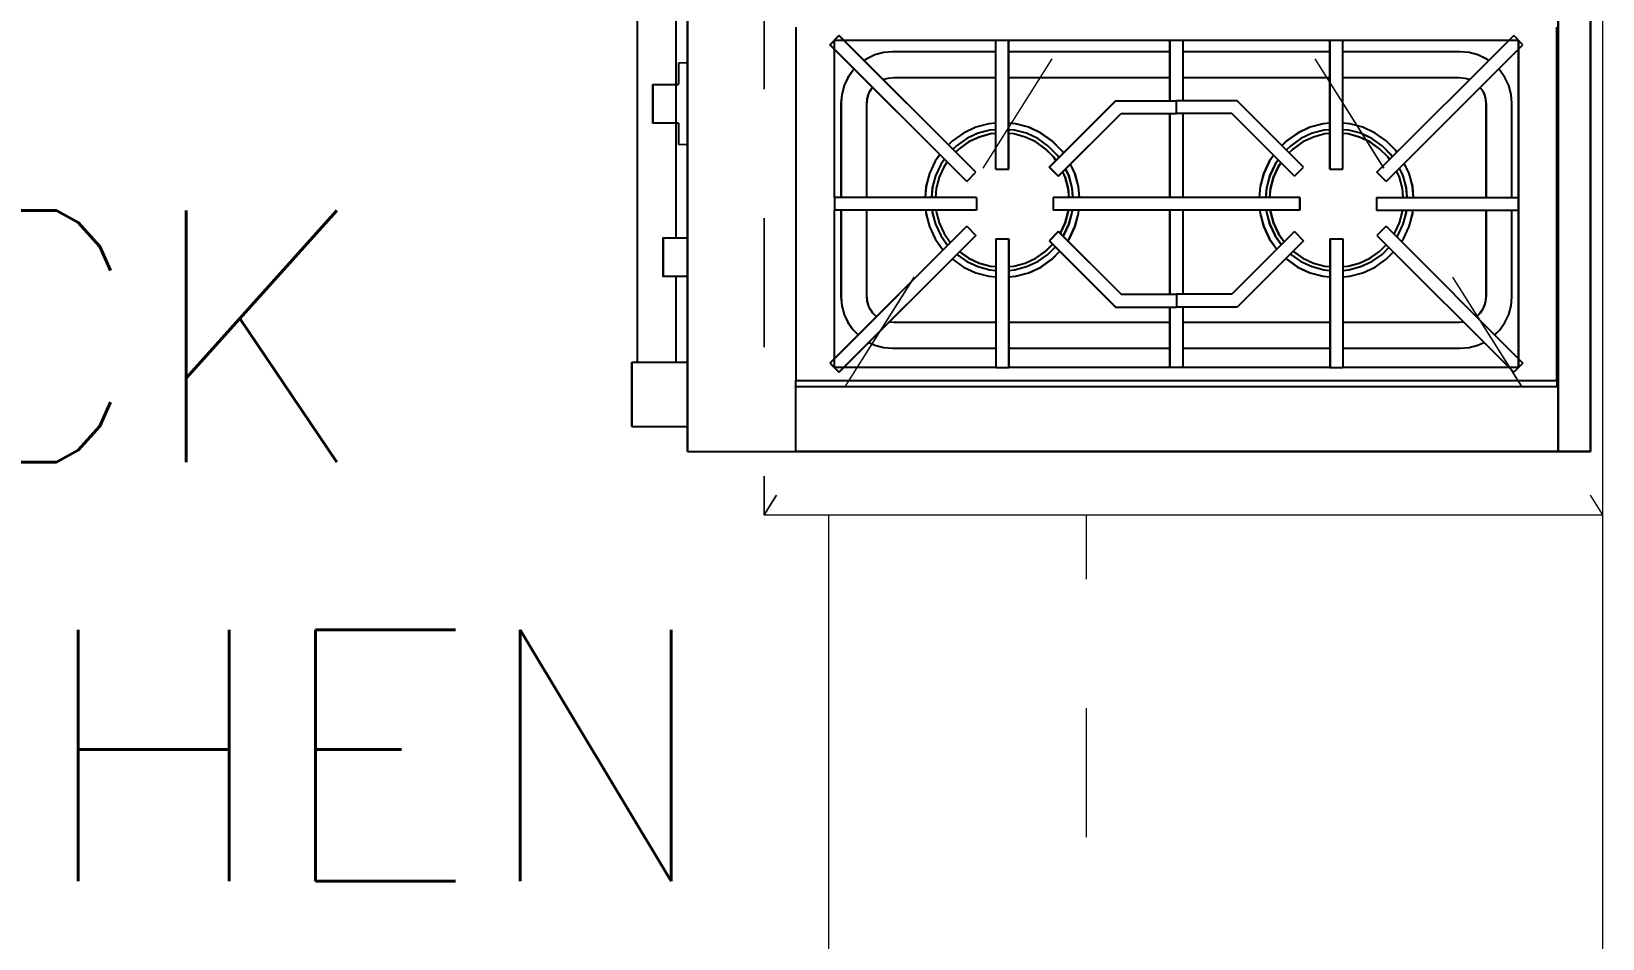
# Model space of a CAD drawing. Header units: metres. Extents: x -232 to 581, y 30 to 789.
# Drawn here: x 108.348 to 109.566, y 658.934 to 659.637 of the extents above; entities that cross this region are included whole.
import ezdxf

# ---------------------------------------------------------------- set-up
doc = ezdxf.new("R2010")
doc.units = ezdxf.units.M
for name, pattern in [('DASHED', [0.75, 0.5, -0.25]), ('DASHED2', [0.375, 0.25, -0.125]), ('HIDDEN2', [0.1875, 0.125, -0.0625])]:
    doc.linetypes.add(name, pattern=pattern)
for name, color, linetype, lineweight in [('01a_Mobiliario', 250, 'Continuous', 0), ('A-EQPM-OVHD', 253, 'DASHED2', 5), ('A-WALL', 250, 'Continuous', 20), ('baños', 140, 'Continuous', 0), ('PROYECCION', 9, 'DASHED', 0), ('textos', 7, 'Continuous', 0)]:
    doc.layers.add(name, color=color, linetype=linetype, lineweight=lineweight)
doc.layers.add('MOBILIARIOS', color=252, linetype='Continuous')
doc.styles.get("Standard").update_dxf_attribs({"font": 'arial.ttf'})

# ---------------------------------------------------------------- blocks, each defined once
blk = doc.blocks.new('A$C3ed47c56')
at = {"layer": 'MOBILIARIOS'}
for p, q in [((0.043, 0.0509), (0.043, 0.9809)), ((0.043, 0.9809), (0.743, 0.9809)), ((0.043, 0.9809), (0.127, 0.9809)), ((0.043, 0.9809), (0.043, 0.0509)), ((0.718, 0.9809), (0.127, 0.9809)), ((0.127, 0.9809), (0.127, 0.9309)), ((0.743, 0.9809), (0.718, 0.9809)), ((0.718, 0.9809), (0.718, 0.0509)), ((0.743, 0.9809), (0.743, 0.0509)), ((0.743, 0.0509), (0.743, 0.9809)), ((0, 0.9616), (0.0003, 0.9616)), ((0, 0.9616), (0, 0.9116)), ((0.0003, 0.9616), (0.0011, 0.9616)), ((0.0011, 0.9616), (0.0025, 0.9616)), ((0.0025, 0.9616), (0.0044, 0.9616)), ((0.0044, 0.9616), (0.0068, 0.9616)), ((0.0068, 0.9616), (0.0095, 0.9616)), ((0.0095, 0.9616), (0.0125, 0.9616)), ((0.0125, 0.9616), (0.0157, 0.9616)), ((0.0157, 0.9616), (0.019, 0.9616)), ((0.019, 0.9616), (0.043, 0.9616)), ((0.717, 0.9309), (0.127, 0.9309)), ((0.127, 0.9309), (0.127, 0.9259)), ((0.127, 0.9259), (0.717, 0.9259)), ((0.127, 0.6519), (0.127, 0.9259)), ((0.717, 0.9259), (0.717, 0.9309)), ((0.717, 0.9259), (0.717, 0.6519)), ((0.1535, 0.9124), (0.1605, 0.9195)), ((0.157, 0.9159), (0.157, 0.7939)), ((0.282, 0.9159), (0.157, 0.9159)), ((0.2666, 0.8134), (0.1605, 0.9195)), ((0.282, 0.9159), (0.292, 0.9159)), ((0.282, 0.8159), (0.282, 0.9159)), ((0.292, 0.8159), (0.292, 0.9159)), ((0.541, 0.9159), (0.292, 0.9159)), ((0.417, 0.9159), (0.417, 0.8689)), ((0.427, 0.8689), (0.427, 0.9159)), ((0.541, 0.9159), (0.551, 0.9159)), ((0.541, 0.8159), (0.541, 0.9159)), ((0.551, 0.8159), (0.551, 0.9159)), ((0.687, 0.9159), (0.551, 0.9159)), ((0.5774, 0.8134), (0.6835, 0.9195)), ((0.6905, 0.9124), (0.6835, 0.9195)), ((0.687, 0.7939), (0.687, 0.9159)), ((0, 0.9116), (0.0003, 0.9116)), ((0.0003, 0.9116), (0.0011, 0.9116)), ((0.0011, 0.9116), (0.0025, 0.9116)), ((0.0025, 0.9116), (0.0044, 0.9116)), ((0.004, 0.5929), (0.004, 0.9116)), ((0.0044, 0.9116), (0.0068, 0.9116)), ((0.0068, 0.9116), (0.0095, 0.9116)), ((0.0095, 0.9116), (0.0125, 0.9116)), ((0.0125, 0.9116), (0.0157, 0.9116)), ((0.0157, 0.9116), (0.019, 0.9116)), ((0.019, 0.9116), (0.043, 0.9116)), ((0.034, 0.8453), (0.034, 0.9116)), ((0.2595, 0.8063), (0.1535, 0.9124)), ((0.5845, 0.8063), (0.6905, 0.9124)), ((0.1714, 0.8866), (0.1753, 0.8906)), ((0.1837, 0.8963), (0.1883, 0.8985)), ((0.1883, 0.8985), (0.1951, 0.9003)), ((0.1951, 0.9003), (0.202, 0.9009)), ((0.202, 0.9009), (0.282, 0.9009)), ((0.292, 0.9009), (0.417, 0.9009)), ((0.427, 0.9009), (0.541, 0.9009)), ((0.551, 0.9009), (0.642, 0.9009)), ((0.642, 0.9009), (0.6489, 0.9003)), ((0.6489, 0.9003), (0.6557, 0.8985)), ((0.6557, 0.8985), (0.6603, 0.8963)), ((0.6687, 0.8906), (0.6726, 0.8866)), ((0.1644, 0.8746), (0.1674, 0.8809)), ((0.1674, 0.8809), (0.1714, 0.8866)), ((0.2029, 0.8809), (0.1994, 0.8806)), ((0.282, 0.8809), (0.2029, 0.8809)), ((0.417, 0.8809), (0.292, 0.8809)), ((0.541, 0.8809), (0.427, 0.8809)), ((0.6411, 0.8809), (0.551, 0.8809)), ((0.6446, 0.8806), (0.6411, 0.8809)), ((0.6726, 0.8866), (0.6766, 0.8809)), ((0.6766, 0.8809), (0.6796, 0.8746)), ((0.162, 0.8609), (0.1626, 0.8679)), ((0.1626, 0.8679), (0.1644, 0.8746)), ((0.1833, 0.8677), (0.1824, 0.8644)), ((0.1847, 0.8709), (0.1833, 0.8677)), ((0.1867, 0.8737), (0.1847, 0.8709)), ((0.1892, 0.8762), (0.1867, 0.8737)), ((0.1895, 0.8764), (0.1892, 0.8762)), ((0.3235, 0.8175), (0.3749, 0.8689)), ((0.3749, 0.8689), (0.422, 0.8689)), ((0.422, 0.8589), (0.422, 0.8689)), ((0.4691, 0.8689), (0.422, 0.8689)), ((0.5205, 0.8175), (0.4691, 0.8689)), ((0.6548, 0.8762), (0.6545, 0.8764)), ((0.6573, 0.8737), (0.6548, 0.8762)), ((0.6593, 0.8709), (0.6573, 0.8737)), ((0.6607, 0.8677), (0.6593, 0.8709)), ((0.6616, 0.8644), (0.6607, 0.8677)), ((0.6796, 0.8746), (0.6814, 0.8679)), ((0.6814, 0.8679), (0.682, 0.8609)), ((0.162, 0.7939), (0.162, 0.8609)), ((0.1824, 0.8644), (0.182, 0.86)), ((0.182, 0.86), (0.182, 0.7939)), ((0.3305, 0.8104), (0.3791, 0.8589)), ((0.3791, 0.8589), (0.422, 0.8589)), ((0.417, 0.8589), (0.417, 0.7939)), ((0.4649, 0.8589), (0.422, 0.8589)), ((0.427, 0.7939), (0.427, 0.8589)), ((0.5135, 0.8104), (0.4649, 0.8589)), ((0.662, 0.86), (0.6616, 0.8644)), ((0.662, 0.7939), (0.662, 0.86)), ((0.682, 0.8609), (0.682, 0.7939)), ((0.024, 0.8409), (0.024, 0.8453)), ((0.043, 0.8453), (0.024, 0.8453)), ((0.024, 0.8356), (0.024, 0.8409)), ((0.257, 0.8379), (0.2665, 0.8423)), ((0.2665, 0.8423), (0.2766, 0.845)), ((0.2766, 0.845), (0.282, 0.8455)), ((0.2774, 0.8401), (0.282, 0.8405)), ((0.292, 0.8455), (0.2974, 0.845)), ((0.292, 0.8405), (0.2965, 0.8401)), ((0.2974, 0.845), (0.3075, 0.8423)), ((0.3075, 0.8423), (0.317, 0.8379)), ((0.516, 0.8379), (0.5255, 0.8423)), ((0.5255, 0.8423), (0.5356, 0.845)), ((0.5356, 0.845), (0.541, 0.8455)), ((0.5364, 0.8401), (0.541, 0.8405)), ((0.551, 0.8455), (0.5564, 0.845)), ((0.551, 0.8405), (0.5555, 0.8401)), ((0.5564, 0.845), (0.5665, 0.8423)), ((0.5665, 0.8423), (0.576, 0.8379)), ((0.024, 0.8303), (0.024, 0.8356)), ((0.024, 0.8249), (0.024, 0.8303)), ((0.2483, 0.8317), (0.2484, 0.8319)), ((0.2484, 0.8319), (0.257, 0.8379)), ((0.2518, 0.8282), (0.2595, 0.8336)), ((0.254, 0.826), (0.261, 0.831)), ((0.2595, 0.8336), (0.2682, 0.8376)), ((0.261, 0.831), (0.2692, 0.8348)), ((0.2682, 0.8376), (0.2774, 0.8401)), ((0.2692, 0.8348), (0.278, 0.8371)), ((0.278, 0.8371), (0.282, 0.8375)), ((0.292, 0.8375), (0.296, 0.8371)), ((0.296, 0.8371), (0.3048, 0.8348)), ((0.2965, 0.8401), (0.3058, 0.8376)), ((0.3048, 0.8348), (0.313, 0.831)), ((0.3058, 0.8376), (0.3145, 0.8336)), ((0.313, 0.831), (0.3204, 0.8258)), ((0.3145, 0.8336), (0.3224, 0.8281)), ((0.317, 0.8379), (0.3256, 0.8319)), ((0.3256, 0.8319), (0.3317, 0.8257)), ((0.5068, 0.8312), (0.5074, 0.8319)), ((0.5074, 0.8319), (0.516, 0.8379)), ((0.5106, 0.8281), (0.5185, 0.8336)), ((0.5126, 0.8258), (0.52, 0.831)), ((0.5185, 0.8336), (0.5272, 0.8376)), ((0.52, 0.831), (0.5282, 0.8348)), ((0.5272, 0.8376), (0.5364, 0.8401)), ((0.5282, 0.8348), (0.537, 0.8371)), ((0.537, 0.8371), (0.541, 0.8375)), ((0.551, 0.8375), (0.555, 0.8371)), ((0.555, 0.8371), (0.5638, 0.8348)), ((0.5555, 0.8401), (0.5648, 0.8376)), ((0.5638, 0.8348), (0.572, 0.831)), ((0.5648, 0.8376), (0.5735, 0.8336)), ((0.572, 0.831), (0.5794, 0.8258)), ((0.5735, 0.8336), (0.5814, 0.8281)), ((0.576, 0.8379), (0.5846, 0.8319)), ((0.5846, 0.8319), (0.5902, 0.8262)), ((0.024, 0.8197), (0.024, 0.8249)), ((0.024, 0.8153), (0.024, 0.8197)), ((0.235, 0.8159), (0.241, 0.8245)), ((0.2394, 0.8134), (0.2447, 0.8211)), ((0.241, 0.8245), (0.2412, 0.8246)), ((0.242, 0.8119), (0.2469, 0.819)), ((0.3204, 0.8258), (0.3261, 0.8201)), ((0.3224, 0.8281), (0.3282, 0.8222)), ((0.3305, 0.8104), (0.3235, 0.8175)), ((0.3378, 0.8176), (0.339, 0.8159)), ((0.494, 0.8159), (0.4998, 0.8241)), ((0.4984, 0.8134), (0.5033, 0.8205)), ((0.501, 0.8119), (0.5055, 0.8184)), ((0.5103, 0.8277), (0.5106, 0.8281)), ((0.5124, 0.8256), (0.5126, 0.8258)), ((0.5135, 0.8104), (0.5205, 0.8175)), ((0.5794, 0.8258), (0.5846, 0.8206)), ((0.5814, 0.8281), (0.5867, 0.8227)), ((0.5964, 0.8182), (0.598, 0.8159)), ((0.024, 0.8153), (0.043, 0.8153)), ((0.034, 0.7263), (0.034, 0.8153)), ((0.2279, 0.7963), (0.2306, 0.8064)), ((0.2306, 0.8064), (0.235, 0.8159)), ((0.2328, 0.7955), (0.2353, 0.8047)), ((0.2353, 0.8047), (0.2394, 0.8134)), ((0.2381, 0.8037), (0.242, 0.8119)), ((0.2595, 0.8063), (0.2666, 0.8134)), ((0.282, 0.8159), (0.292, 0.8159)), ((0.332, 0.8119), (0.3359, 0.8037)), ((0.3342, 0.814), (0.3346, 0.8134)), ((0.3346, 0.8134), (0.3387, 0.8047)), ((0.3387, 0.8047), (0.3412, 0.7955)), ((0.339, 0.8159), (0.3434, 0.8064)), ((0.3434, 0.8064), (0.3461, 0.7963)), ((0.4869, 0.7963), (0.4896, 0.8064)), ((0.4896, 0.8064), (0.494, 0.8159)), ((0.4918, 0.7955), (0.4943, 0.8047)), ((0.4943, 0.8047), (0.4984, 0.8134)), ((0.4971, 0.8037), (0.501, 0.8119)), ((0.541, 0.8159), (0.551, 0.8159)), ((0.5845, 0.8063), (0.5774, 0.8134)), ((0.5906, 0.8125), (0.591, 0.8119)), ((0.591, 0.8119), (0.5949, 0.8037)), ((0.5928, 0.8146), (0.5936, 0.8134)), ((0.5936, 0.8134), (0.5977, 0.8047)), ((0.5977, 0.8047), (0.6002, 0.7955)), ((0.598, 0.8159), (0.6024, 0.8064)), ((0.6024, 0.8064), (0.6051, 0.7963)), ((0.157, 0.7839), (0.157, 0.7939)), ((0.267, 0.7939), (0.157, 0.7939)), ((0.2277, 0.7939), (0.2279, 0.7963)), ((0.2327, 0.7939), (0.2328, 0.7955)), ((0.2357, 0.7939), (0.2358, 0.7949)), ((0.2358, 0.7949), (0.2381, 0.8037)), ((0.267, 0.7839), (0.267, 0.7939)), ((0.3265, 0.7839), (0.3265, 0.7939)), ((0.417, 0.7939), (0.3265, 0.7939)), ((0.3359, 0.8037), (0.3382, 0.7949)), ((0.3382, 0.7949), (0.3383, 0.7939)), ((0.3412, 0.7955), (0.3413, 0.7939)), ((0.3461, 0.7963), (0.3463, 0.7939)), ((0.427, 0.7939), (0.417, 0.7939)), ((0.5175, 0.7939), (0.427, 0.7939)), ((0.4867, 0.7939), (0.4869, 0.7963)), ((0.4917, 0.7939), (0.4918, 0.7955)), ((0.4947, 0.7939), (0.4948, 0.7949)), ((0.4948, 0.7949), (0.4971, 0.8037)), ((0.5175, 0.7839), (0.5175, 0.7939)), ((0.577, 0.7839), (0.577, 0.7939)), ((0.577, 0.7939), (0.687, 0.7939)), ((0.5949, 0.8037), (0.5972, 0.7949)), ((0.5972, 0.7949), (0.5973, 0.7939)), ((0.6002, 0.7955), (0.6003, 0.7939)), ((0.6051, 0.7963), (0.6053, 0.7939)), ((0.687, 0.7839), (0.687, 0.7939)), ((0.267, 0.7839), (0.157, 0.7839)), ((0.157, 0.7839), (0.157, 0.6619)), ((0.162, 0.7109), (0.162, 0.7839)), ((0.182, 0.7839), (0.182, 0.7118)), ((0.2279, 0.7755), (0.2272, 0.7839)), ((0.2328, 0.7764), (0.2322, 0.7839)), ((0.2358, 0.7769), (0.2352, 0.7839)), ((0.417, 0.7839), (0.3265, 0.7839)), ((0.3388, 0.7839), (0.3382, 0.7769)), ((0.3418, 0.7839), (0.3412, 0.7764)), ((0.3468, 0.7839), (0.3461, 0.7755)), ((0.427, 0.7839), (0.417, 0.7839)), ((0.417, 0.7839), (0.417, 0.7189)), ((0.5175, 0.7839), (0.427, 0.7839)), ((0.427, 0.7189), (0.427, 0.7839)), ((0.4869, 0.7755), (0.4862, 0.7839)), ((0.4918, 0.7764), (0.4912, 0.7839)), ((0.4948, 0.7769), (0.4942, 0.7839)), ((0.577, 0.7839), (0.687, 0.7839)), ((0.5978, 0.7839), (0.5972, 0.7769)), ((0.6008, 0.7839), (0.6002, 0.7764)), ((0.6058, 0.7839), (0.6051, 0.7755)), ((0.662, 0.7118), (0.662, 0.7839)), ((0.682, 0.7839), (0.682, 0.7109)), ((0.687, 0.6619), (0.687, 0.7839)), ((0.2595, 0.7715), (0.1535, 0.6655)), ((0.2306, 0.7654), (0.2279, 0.7755)), ((0.2353, 0.7671), (0.2328, 0.7764)), ((0.2381, 0.7681), (0.2358, 0.7769)), ((0.242, 0.7599), (0.2381, 0.7681)), ((0.2595, 0.7715), (0.2666, 0.7644)), ((0.3305, 0.7675), (0.3235, 0.7604)), ((0.3305, 0.7675), (0.3791, 0.7189)), ((0.3359, 0.7681), (0.334, 0.764)), ((0.3382, 0.7769), (0.3359, 0.7681)), ((0.3412, 0.7764), (0.3387, 0.7671)), ((0.3461, 0.7755), (0.3434, 0.7654)), ((0.5135, 0.7675), (0.4649, 0.7189)), ((0.4896, 0.7654), (0.4869, 0.7755)), ((0.4943, 0.7671), (0.4918, 0.7764)), ((0.4971, 0.7681), (0.4948, 0.7769)), ((0.501, 0.7599), (0.4971, 0.7681)), ((0.5135, 0.7675), (0.5205, 0.7604)), ((0.5845, 0.7715), (0.5774, 0.7644)), ((0.5845, 0.7715), (0.6905, 0.6655)), ((0.5949, 0.7681), (0.5926, 0.7634)), ((0.5972, 0.7769), (0.5949, 0.7681)), ((0.6002, 0.7764), (0.5977, 0.7671)), ((0.6051, 0.7755), (0.6024, 0.7654)), ((0.2666, 0.7644), (0.1605, 0.6584)), ((0.235, 0.7559), (0.2306, 0.7654)), ((0.2387, 0.7507), (0.235, 0.7559)), ((0.2394, 0.7584), (0.2353, 0.7671)), ((0.2423, 0.7543), (0.2394, 0.7584)), ((0.2444, 0.7564), (0.242, 0.7599)), ((0.282, 0.7619), (0.292, 0.7619)), ((0.282, 0.7619), (0.282, 0.6619)), ((0.292, 0.7619), (0.292, 0.6619)), ((0.3235, 0.7604), (0.3749, 0.7089)), ((0.3287, 0.7552), (0.3268, 0.7525)), ((0.3387, 0.7671), (0.3362, 0.7618)), ((0.3434, 0.7654), (0.3399, 0.758)), ((0.5205, 0.7604), (0.4691, 0.7089)), ((0.494, 0.7559), (0.4896, 0.7654)), ((0.4973, 0.7513), (0.494, 0.7559)), ((0.4984, 0.7584), (0.4943, 0.7671)), ((0.5009, 0.7549), (0.4984, 0.7584)), ((0.503, 0.757), (0.501, 0.7599)), ((0.541, 0.7619), (0.551, 0.7619)), ((0.541, 0.7619), (0.541, 0.6619)), ((0.551, 0.7619), (0.551, 0.6619)), ((0.5774, 0.7644), (0.6835, 0.6584)), ((0.5977, 0.7671), (0.5949, 0.7611)), ((0.6024, 0.7654), (0.5986, 0.7574)), ((0.034, 0.5929), (0.034, 0.7469)), ((0.043, 0.743), (0.036, 0.7428)), ((0.2484, 0.74), (0.2453, 0.7431)), ((0.2516, 0.7438), (0.2488, 0.7466)), ((0.2536, 0.7461), (0.2509, 0.7488)), ((0.2595, 0.7383), (0.2516, 0.7438)), ((0.261, 0.7409), (0.2536, 0.7461)), ((0.3204, 0.7461), (0.313, 0.7409)), ((0.3224, 0.7438), (0.3145, 0.7383)), ((0.3268, 0.7525), (0.3204, 0.7461)), ((0.3291, 0.7506), (0.3224, 0.7438)), ((0.333, 0.7474), (0.3256, 0.74)), ((0.3308, 0.753), (0.3291, 0.7506)), ((0.3344, 0.7494), (0.333, 0.7474)), ((0.5074, 0.74), (0.5038, 0.7436)), ((0.5106, 0.7438), (0.5073, 0.7471)), ((0.5126, 0.7461), (0.5094, 0.7493)), ((0.5185, 0.7383), (0.5106, 0.7438)), ((0.52, 0.7409), (0.5126, 0.7461)), ((0.5794, 0.7461), (0.572, 0.7409)), ((0.5814, 0.7438), (0.5735, 0.7383)), ((0.5858, 0.7525), (0.5794, 0.7461)), ((0.5881, 0.7506), (0.5814, 0.7438)), ((0.592, 0.7474), (0.5846, 0.74)), ((0.5873, 0.7546), (0.5858, 0.7525)), ((0.5894, 0.7524), (0.5881, 0.7506)), ((0.593, 0.7488), (0.592, 0.7474)), ((0.036, 0.7424), (0.036, 0.7428)), ((0.036, 0.7409), (0.036, 0.7424)), ((0.036, 0.7386), (0.036, 0.7409)), ((0.036, 0.7355), (0.036, 0.7386)), ((0.036, 0.7316), (0.036, 0.7355)), ((0.036, 0.7271), (0.036, 0.7316)), ((0.257, 0.734), (0.2484, 0.74)), ((0.2665, 0.7295), (0.257, 0.734)), ((0.2682, 0.7342), (0.2595, 0.7383)), ((0.2692, 0.7371), (0.261, 0.7409)), ((0.2774, 0.7318), (0.2682, 0.7342)), ((0.278, 0.7347), (0.2692, 0.7371)), ((0.282, 0.7314), (0.2774, 0.7318)), ((0.282, 0.7344), (0.278, 0.7347)), ((0.296, 0.7347), (0.292, 0.7344)), ((0.2965, 0.7318), (0.292, 0.7314)), ((0.3048, 0.7371), (0.296, 0.7347)), ((0.3058, 0.7342), (0.2965, 0.7318)), ((0.313, 0.7409), (0.3048, 0.7371)), ((0.3145, 0.7383), (0.3058, 0.7342)), ((0.317, 0.734), (0.3075, 0.7295)), ((0.3256, 0.74), (0.317, 0.734)), ((0.516, 0.734), (0.5074, 0.74)), ((0.5255, 0.7295), (0.516, 0.734)), ((0.5272, 0.7342), (0.5185, 0.7383)), ((0.5282, 0.7371), (0.52, 0.7409)), ((0.5364, 0.7318), (0.5272, 0.7342)), ((0.537, 0.7347), (0.5282, 0.7371)), ((0.541, 0.7314), (0.5364, 0.7318)), ((0.541, 0.7344), (0.537, 0.7347)), ((0.555, 0.7347), (0.551, 0.7344)), ((0.5555, 0.7318), (0.551, 0.7314)), ((0.5638, 0.7371), (0.555, 0.7347)), ((0.5648, 0.7342), (0.5555, 0.7318)), ((0.572, 0.7409), (0.5638, 0.7371)), ((0.5735, 0.7383), (0.5648, 0.7342)), ((0.576, 0.734), (0.5665, 0.7295)), ((0.5846, 0.74), (0.576, 0.734)), ((0.016, 0.7219), (0.016, 0.7263)), ((0.036, 0.7263), (0.016, 0.7263)), ((0.016, 0.7166), (0.016, 0.7219)), ((0.036, 0.7263), (0.036, 0.7271)), ((0.2766, 0.7268), (0.2665, 0.7295)), ((0.282, 0.7264), (0.2766, 0.7268)), ((0.2974, 0.7268), (0.292, 0.7264)), ((0.3075, 0.7295), (0.2974, 0.7268)), ((0.3791, 0.7189), (0.422, 0.7189)), ((0.4649, 0.7189), (0.422, 0.7189)), ((0.422, 0.7189), (0.422, 0.7089)), ((0.5356, 0.7268), (0.5255, 0.7295)), ((0.541, 0.7264), (0.5356, 0.7268)), ((0.5564, 0.7268), (0.551, 0.7264)), ((0.5665, 0.7295), (0.5564, 0.7268)), ((0.016, 0.7113), (0.016, 0.7166)), ((0.016, 0.7059), (0.016, 0.7113)), ((0.1626, 0.704), (0.162, 0.7109)), ((0.182, 0.7118), (0.1824, 0.7075)), ((0.1824, 0.7075), (0.1833, 0.7041)), ((0.3749, 0.7089), (0.422, 0.7089)), ((0.417, 0.7089), (0.417, 0.6619)), ((0.4691, 0.7089), (0.422, 0.7089)), ((0.427, 0.6619), (0.427, 0.7089)), ((0.6607, 0.7041), (0.6616, 0.7075)), ((0.6616, 0.7075), (0.662, 0.7118)), ((0.682, 0.7109), (0.6814, 0.704)), ((0.016, 0.7007), (0.016, 0.7059)), ((0.016, 0.6963), (0.016, 0.7007)), ((0.016, 0.6963), (0.036, 0.6963)), ((0.036, 0.6963), (0.036, 0.6955)), ((0.036, 0.691), (0.036, 0.6955)), ((0.1644, 0.6972), (0.1626, 0.704)), ((0.1674, 0.6909), (0.1644, 0.6972)), ((0.1833, 0.7041), (0.1847, 0.701)), ((0.1847, 0.701), (0.1865, 0.6985)), ((0.6575, 0.6985), (0.6593, 0.701)), ((0.6593, 0.701), (0.6607, 0.7041)), ((0.6796, 0.6972), (0.6766, 0.6909)), ((0.6814, 0.704), (0.6796, 0.6972)), ((0.036, 0.6871), (0.036, 0.691)), ((0.036, 0.6839), (0.036, 0.6871)), ((0.036, 0.6816), (0.036, 0.6839)), ((0.1714, 0.6852), (0.1674, 0.6909)), ((0.1723, 0.6843), (0.1714, 0.6852)), ((0.1946, 0.6925), (0.1952, 0.6922)), ((0.1952, 0.6922), (0.1985, 0.6913)), ((0.1985, 0.6913), (0.2029, 0.6909)), ((0.2029, 0.6909), (0.282, 0.6909)), ((0.292, 0.6909), (0.417, 0.6909)), ((0.427, 0.6909), (0.541, 0.6909)), ((0.551, 0.6909), (0.6411, 0.6909)), ((0.6411, 0.6909), (0.6455, 0.6913)), ((0.6455, 0.6913), (0.6488, 0.6922)), ((0.6488, 0.6922), (0.6494, 0.6925)), ((0.6726, 0.6852), (0.6717, 0.6843)), ((0.6766, 0.6909), (0.6726, 0.6852)), ((0.036, 0.6802), (0.036, 0.6816)), ((0.036, 0.6797), (0.036, 0.6802)), ((0.043, 0.6795), (0.036, 0.6797)), ((0.182, 0.6763), (0.1799, 0.6777)), ((0.1883, 0.6733), (0.182, 0.6763)), ((0.1951, 0.6715), (0.1883, 0.6733)), ((0.202, 0.6709), (0.1951, 0.6715)), ((0.282, 0.6709), (0.202, 0.6709)), ((0.417, 0.6709), (0.292, 0.6709)), ((0.541, 0.6709), (0.427, 0.6709)), ((0.642, 0.6709), (0.551, 0.6709)), ((0.6489, 0.6715), (0.642, 0.6709)), ((0.6557, 0.6733), (0.6489, 0.6715)), ((0.662, 0.6763), (0.6557, 0.6733)), ((0.6641, 0.6777), (0.662, 0.6763)), ((0.1535, 0.6655), (0.1605, 0.6584)), ((0.157, 0.6619), (0.282, 0.6619)), ((0.282, 0.6619), (0.292, 0.6619)), ((0.292, 0.6619), (0.541, 0.6619)), ((0.541, 0.6619), (0.551, 0.6619)), ((0.551, 0.6619), (0.687, 0.6619)), ((0.6905, 0.6655), (0.6835, 0.6584))]:
    blk.add_line(p, q, dxfattribs=at)
at = {"layer": 'PROYECCION', "color": 252, "linetype": 'DASHED', "ltscale": 0.1}
for p, q in [((0.1023, 0), (0.1023, 1.03)), ((0.1023, 0), (0.7523, 1.03)), ((0.7523, 0), (0.1023, 1.03)), ((0.1023, 1.03), (0.7523, 1.03))]:
    blk.add_line(p, q, dxfattribs=at)
blk = doc.blocks.new('27.11.2025 LN09 1ER NIVEL')
at = {"layer": '01a_Mobiliario', "color": 18, "true_color": 0x000000, "transparency": 33554684}
for q in [(186.3838, 93.0941), (185.7838, 92.0441), (186.3838, 93.0941)]:
    blk.add_line((185.7838, 93.0941), q, dxfattribs=at)
at = {"layer": 'A-EQPM-OVHD', "color": 18, "linetype": 'HIDDEN2', "true_color": 0x000000}
blk.add_line((185.9838, 93.0941), (186.3838, 93.0941), dxfattribs=at)
blk.add_line((185.9838, 93.0941), (186.3838, 93.0941), dxfattribs=at)
at = {"layer": 'A-WALL', "color": 18, "true_color": 0x000000}
blk.add_line((186.3838, 95.3541), (186.3838, 91.5741), dxfattribs=at)
at = {"layer": 'PROYECCION', "color": 18, "linetype": 'DASHED', "ltscale": 0.1, "true_color": 0x000000}
blk.add_line((185.9838, 91.4441), (185.9838, 93.0941), dxfattribs=at)
at = {"layer": 'MOBILIARIOS', "color": 18, "true_color": 0x000000, "xscale": -1, "rotation": 180}
blk.add_blockref('A$C3ed47c56', (185.6314, 94.1241), dxfattribs=at)
at = {"layer": 'textos', "color": 18, "true_color": 0x000000, "insert": (184.6172, 92.8099, -0.2245), "char_height": 0.195, "width": 3.404877, "attachment_point": 7}
blk.add_mtext('{\\Fromans|c0; BACK\\PKITCHEN}', dxfattribs=at)
blk = doc.blocks.new('20.03.2026 LN 09 PRIMER NIVEL ARQ')
at = {"layer": '01a_Mobiliario', "color": 1, "transparency": 33554684}
for q in [(5.764, -60.6432), (5.164, -61.6932), (5.764, -60.6432)]:
    blk.add_line((5.164, -60.6432), q, dxfattribs=at)
at = {"layer": 'A-EQPM-OVHD', "color": 1, "linetype": 'HIDDEN2'}
blk.add_line((5.364, -60.6432), (5.764, -60.6432), dxfattribs=at)
blk.add_line((5.364, -60.6432), (5.764, -60.6432), dxfattribs=at)
at = {"layer": 'A-WALL', "color": 1}
blk.add_line((5.764, -58.3832), (5.764, -62.2322), dxfattribs=at)
at = {"layer": 'PROYECCION', "color": 1, "linetype": 'DASHED', "ltscale": 0.1}
blk.add_line((5.364, -62.2932), (5.364, -60.6432), dxfattribs=at)
at = {"layer": 'MOBILIARIOS', "color": 1, "xscale": -1, "rotation": 180}
blk.add_blockref('A$C3ed47c56', (5.0117, -59.6132), dxfattribs=at)
at = {"layer": 'baños', "color": 1, "linetype": 'Continuous'}
for tag, p in [('MODELNUMBER', (-12.0611, -62.0707)), ('MATERIAL', (-12.0611, -62.0709)), ('PRODUCT', (-12.0611, -62.0708)), ('TRADENAME', (-12.0611, -62.0708))]:
    blk.add_attdef(tag, p, '', height=0.0000254, rotation=359.9999, dxfattribs=at)
at = {"layer": 'textos', "color": 1, "insert": (3.9974, -60.9274, -0.2245), "char_height": 0.195, "width": 3.404877, "attachment_point": 7}
blk.add_mtext('{\\Fromans|c0; BACK\\PKITCHEN}', dxfattribs=at)

msp = doc.modelspace()

# ---------------------------------------------------------------- block references
at = {"color": 1}
for name, p in [('20.03.2026 LN 09 PRIMER NIVEL ARQ', (103.8018, 719.9057)), ('27.11.2025 LN09 1ER NIVEL', (-76.818, 566.1684))]:
    msp.add_blockref(name, p, dxfattribs=at)

doc.saveas('drawing.dxf')
